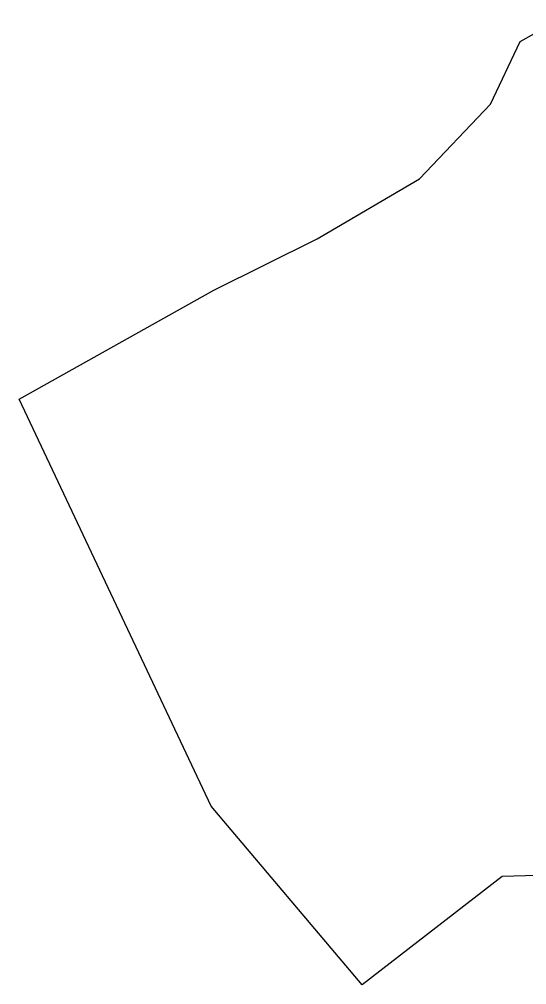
# Model space of a CAD drawing. Header units: metres. Extents: x 350918 to 355985, y 1754182 to 1757789.
# Drawn here: x 350918 to 351466, y 1754182 to 1755225 of the extents above; entities that cross this region are included whole.
import ezdxf

# ---------------------------------------------------------------- set-up
doc = ezdxf.new("R2010")
doc.units = ezdxf.units.M

msp = doc.modelspace()

# ---------------------------------------------------------------- linework, layer by layer
at = {"color": 3}
for p, q in [((351458.7, 1755201.6), (351501, 1755225.4)), ((351426.7, 1755133.7), (351458.7, 1755201.6)), ((351349.9, 1755053.1), (351426.7, 1755133.7)), ((351239.6, 1754988.1), (351349.9, 1755053.1)), ((351128, 1754932.9), (351239.6, 1754988.1)), ((350918.1, 1754815), (351128, 1754932.9)), ((351125.2, 1754375.3), (350918.1, 1754815)), ((351288.1, 1754182.3), (351125.2, 1754375.3)), ((351439.2, 1754299.2), (351288.1, 1754182.3)), ((351515.5, 1754301.4), (351439.2, 1754299.2))]:
    msp.add_line(p, q, dxfattribs=at)

doc.saveas('drawing.dxf')
